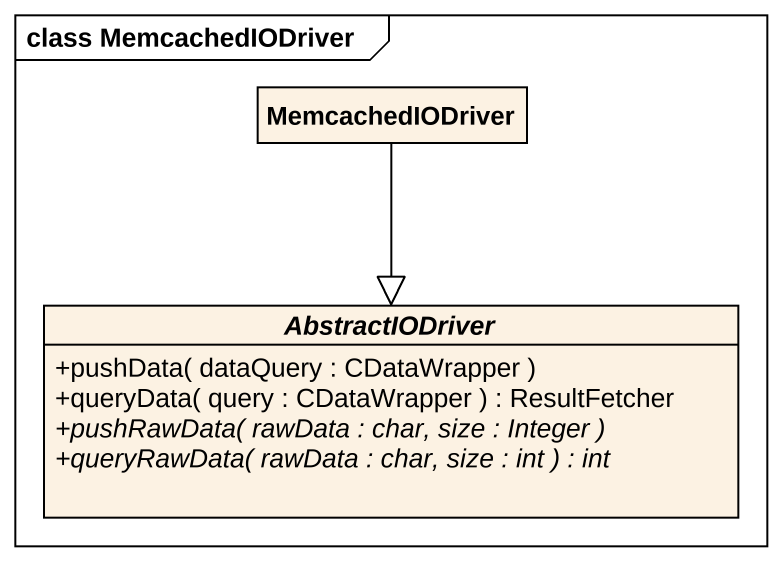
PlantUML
@startuml
mainframe class MemcachedIODriver
hide circle
hide empty members
skinparam classAttributeIconSize 0
class MemcachedIODriver
abstract class AbstractIODriver {
  +pushData( dataQuery : CDataWrapper )
  +queryData( query : CDataWrapper ) : ResultFetcher
  {abstract} +pushRawData( rawData : char, size : Integer )
  {abstract} +queryRawData( rawData : char, size : int ) : int
}
MemcachedIODriver --|> AbstractIODriver
@enduml
